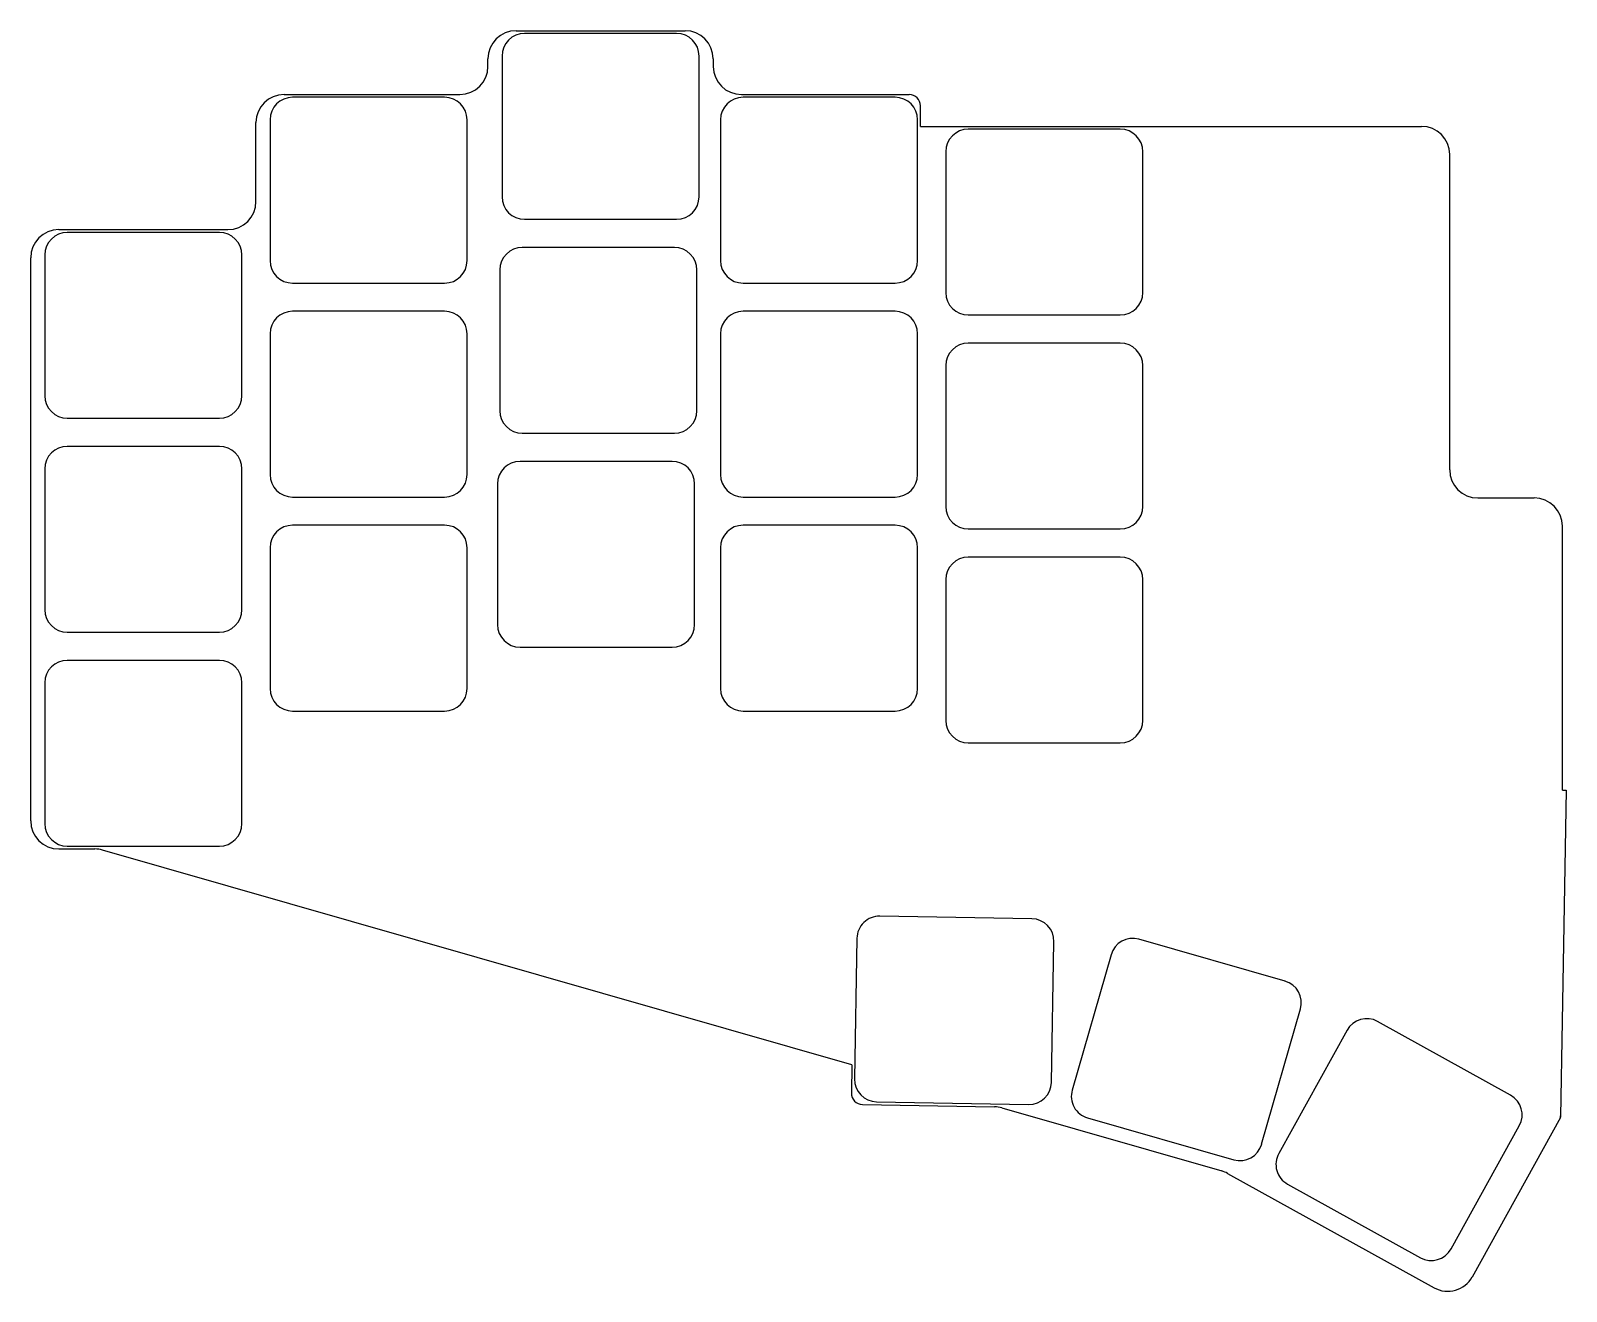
# Model space of a CAD drawing. Header units: millimetres. Extents: x -10 to 126, y -48 to 64.
import ezdxf

# ---------------------------------------------------------------- set-up
doc = ezdxf.new("R2010")
doc.units = ezdxf.units.MM

msp = doc.modelspace()

# ---------------------------------------------------------------- linework, layer by layer
for p, q in [((33.1, 64.17), (48.1, 64.17)), ((47.35, 63.92), (33.85, 63.92)), ((30.6, 61), (30.6, 61.67)), ((31.85, 61.92), (31.85, 49.42)), ((49.35, 49.42), (49.35, 61.92)), ((50.6, 61.67), (50.6, 61)), ((12.5, 58.5), (28.1, 58.5)), ((26.75, 58.25), (13.25, 58.25)), ((53.1, 58.5), (68, 58.5)), ((66.75, 58.25), (53.25, 58.25)), ((69, 55.67), (69, 57.5)), ((10, 49), (10, 56)), ((11.25, 56.25), (11.25, 43.75)), ((28.75, 43.75), (28.75, 56.25)), ((51.25, 56.25), (51.25, 43.75)), ((68.75, 43.75), (68.75, 56.25)), ((69, 55.67), (113.5, 55.67)), ((86.75, 55.42), (73.25, 55.42)), ((71.25, 53.42), (71.25, 40.92)), ((88.75, 40.92), (88.75, 53.42)), ((116, 25.17), (116, 53.17)), ((-7.5, 46.5), (7.5, 46.5)), ((33.85, 47.42), (47.35, 47.42)), ((6.75, 46.25), (-6.75, 46.25)), ((-10, -6), (-10, 44)), ((-8.75, 44.25), (-8.75, 31.75)), ((8.75, 31.75), (8.75, 44.25)), ((47.15, 44.92), (33.65, 44.92)), ((31.65, 42.92), (31.65, 30.42)), ((49.15, 30.42), (49.15, 42.92)), ((13.25, 41.75), (26.75, 41.75)), ((53.25, 41.75), (66.75, 41.75)), ((26.75, 39.25), (13.25, 39.25)), ((66.75, 39.25), (53.25, 39.25)), ((73.25, 38.92), (86.75, 38.92)), ((11.25, 37.25), (11.25, 24.75)), ((28.75, 24.75), (28.75, 37.25)), ((51.25, 37.25), (51.25, 24.75)), ((68.75, 24.75), (68.75, 37.25)), ((86.75, 36.42), (73.25, 36.42)), ((71.25, 34.42), (71.25, 21.92)), ((88.75, 21.92), (88.75, 34.42)), ((-6.75, 29.75), (6.75, 29.75)), ((33.65, 28.42), (47.15, 28.42)), ((6.75, 27.25), (-6.75, 27.25)), ((46.95, 25.92), (33.45, 25.92)), ((-8.75, 25.25), (-8.75, 12.75)), ((8.75, 12.75), (8.75, 25.25)), ((31.45, 23.92), (31.45, 11.42)), ((48.95, 11.42), (48.95, 23.92)), ((13.25, 22.75), (26.75, 22.75)), ((53.25, 22.75), (66.75, 22.75)), ((118.5, 22.67), (123.5, 22.67)), ((26.75, 20.25), (13.25, 20.25)), ((66.75, 20.25), (53.25, 20.25)), ((73.25, 19.92), (86.75, 19.92)), ((126, -3.27), (126, 20.17)), ((11.25, 18.25), (11.25, 5.75)), ((28.75, 5.75), (28.75, 18.25)), ((51.25, 18.25), (51.25, 5.75)), ((68.75, 5.75), (68.75, 18.25)), ((86.75, 17.42), (73.25, 17.42)), ((71.25, 15.42), (71.25, 2.92)), ((88.75, 2.92), (88.75, 15.42)), ((-6.75, 10.75), (6.75, 10.75)), ((6.75, 8.25), (-6.75, 8.25)), ((33.45, 9.42), (46.95, 9.42)), ((-8.75, 6.25), (-8.75, -6.25)), ((8.75, -6.25), (8.75, 6.25)), ((13.25, 3.75), (26.75, 3.75)), ((53.25, 3.75), (66.75, 3.75)), ((73.25, 0.92), (86.75, 0.92)), ((126.35, -3.28), (125.99, -23.78)), ((126, -3.27), (126.35, -3.28)), ((-7.5, -8.5), (-4.31, -8.5)), ((-6.75, -8.25), (6.75, -8.25)), ((62.91, -27.68), (-3.63, -8.6)), ((78.89, -14.7), (65.4, -14.47)), ((63.36, -16.43), (63.14, -28.93)), ((80.64, -29.24), (80.86, -16.74)), ((101.38, -20.24), (88.4, -16.52)), ((85.93, -17.89), (82.48, -29.91)), ((99.3, -34.73), (102.75, -22.71)), ((121.4, -30.37), (109.6, -23.82)), ((125.99, -23.78), (125.84, -32.27)), ((106.88, -24.6), (100.82, -35.54)), ((62.91, -27.68), (62.87, -30.18)), ((63.85, -31.19), (75.58, -31.4)), ((65.11, -30.96), (78.6, -31.2)), ((76.23, -31.49), (95.76, -37.1)), ((83.85, -32.38), (96.83, -36.1)), ((118.01, -46.5), (125.86, -32.33)), ((125.84, -32.27), (125.77, -32.27)), ((125.77, -32.27), (125.86, -32.33)), ((116.12, -44.02), (122.18, -33.09)), ((96.28, -37.31), (114.61, -47.47)), ((101.6, -38.26), (113.4, -44.8))]:
    msp.add_line(p, q)
for centre, radius, start, end in [((33.1, 61.67), 2.5, 90, 180), ((48.1, 61.67), 2.5, 0, 90), ((33.85, 61.92), 2, 90, 180), ((47.35, 61.92), 2, 0, 90), ((28.1, 61), 2.5, 270, 0), ((53.1, 61), 2.5, 180, 270), ((12.5, 56), 2.5, 90, 180), ((13.25, 56.25), 2, 90, 180), ((26.75, 56.25), 2, 0, 90), ((53.25, 56.25), 2, 90, 180), ((66.75, 56.25), 2, 0, 90), ((68, 57.5), 1, 0, 90), ((73.25, 53.42), 2, 90, 180), ((86.75, 53.42), 2, 0, 90), ((113.5, 53.17), 2.5, 0, 90), ((33.85, 49.42), 2, 180, 270), ((47.35, 49.42), 2, 270, 0), ((7.5, 49), 2.5, 270, 0), ((-7.5, 44), 2.5, 90, 180), ((-6.75, 44.25), 2, 90, 180), ((6.75, 44.25), 2, 0, 90), ((13.25, 43.75), 2, 180, 270), ((26.75, 43.75), 2, 270, 0), ((33.65, 42.92), 2, 90, 180), ((47.15, 42.92), 2, 0, 90), ((53.25, 43.75), 2, 180, 270), ((66.75, 43.75), 2, 270, 0), ((73.25, 40.92), 2, 180, 270), ((86.75, 40.92), 2, 270, 0), ((13.25, 37.25), 2, 90, 180), ((26.75, 37.25), 2, 0, 90), ((53.25, 37.25), 2, 90, 180), ((66.75, 37.25), 2, 0, 90), ((73.25, 34.42), 2, 90, 180), ((86.75, 34.42), 2, 0, 90), ((-6.75, 31.75), 2, 180, 270), ((6.75, 31.75), 2, 270, 0), ((33.65, 30.42), 2, 180, 270), ((47.15, 30.42), 2, 270, 0), ((-6.75, 25.25), 2, 90, 180), ((6.75, 25.25), 2, 0, 90), ((33.45, 23.92), 2, 90, 180), ((46.95, 23.92), 2, 0, 90), ((13.25, 24.75), 2, 180, 270), ((26.75, 24.75), 2, 270, 0), ((53.25, 24.75), 2, 180, 270), ((66.75, 24.75), 2, 270, 0), ((118.5, 25.17), 2.5, 180, 270), ((73.25, 21.92), 2, 180, 270), ((86.75, 21.92), 2, 270, 0), ((123.5, 20.17), 2.5, 0, 90), ((13.25, 18.25), 2, 90, 180), ((26.75, 18.25), 2, 0, 90), ((53.25, 18.25), 2, 90, 180), ((66.75, 18.25), 2, 0, 90), ((73.25, 15.42), 2, 90, 180), ((86.75, 15.42), 2, 0, 90), ((-6.75, 12.75), 2, 180, 270), ((6.75, 12.75), 2, 270, 0), ((33.45, 11.42), 2, 180, 270), ((46.95, 11.42), 2, 270, 0), ((-6.75, 6.25), 2, 90, 180), ((6.75, 6.25), 2, 0, 90), ((13.25, 5.75), 2, 180, 270), ((26.75, 5.75), 2, 270, 0), ((53.25, 5.75), 2, 180, 270), ((66.75, 5.75), 2, 270, 0), ((73.25, 2.92), 2, 180, 270), ((86.75, 2.92), 2, 270, 0), ((-7.5, -6), 2.5, 180, 270), ((-6.75, -6.25), 2, 180, 270), ((6.75, -6.25), 2, 270, 0), ((-4.31, -11), 2.5, 74, 90), ((65.36, -16.47), 2, 89, 179), ((78.86, -16.7), 2, 359, 89), ((87.85, -18.44), 2, 74, 164), ((100.82, -22.16), 2, 344, 74), ((108.63, -25.57), 2, 61, 151), ((65.14, -28.96), 2, 179, 269), ((78.64, -29.2), 2, 269, 359), ((84.4, -30.46), 2, 164, 254), ((63.87, -30.19), 1, 179, 269), ((120.43, -32.12), 2, 331, 61), ((75.54, -33.9), 2.5, 74, 89), ((97.38, -34.18), 2, 254, 344), ((102.57, -36.51), 2, 151, 241), ((95.07, -39.5), 2.5, 61, 74), ((114.37, -43.05), 2, 241, 331), ((115.82, -45.28), 2.5, 241, 331)]:
    msp.add_arc(centre, radius, start, end)

doc.saveas('drawing.dxf')
